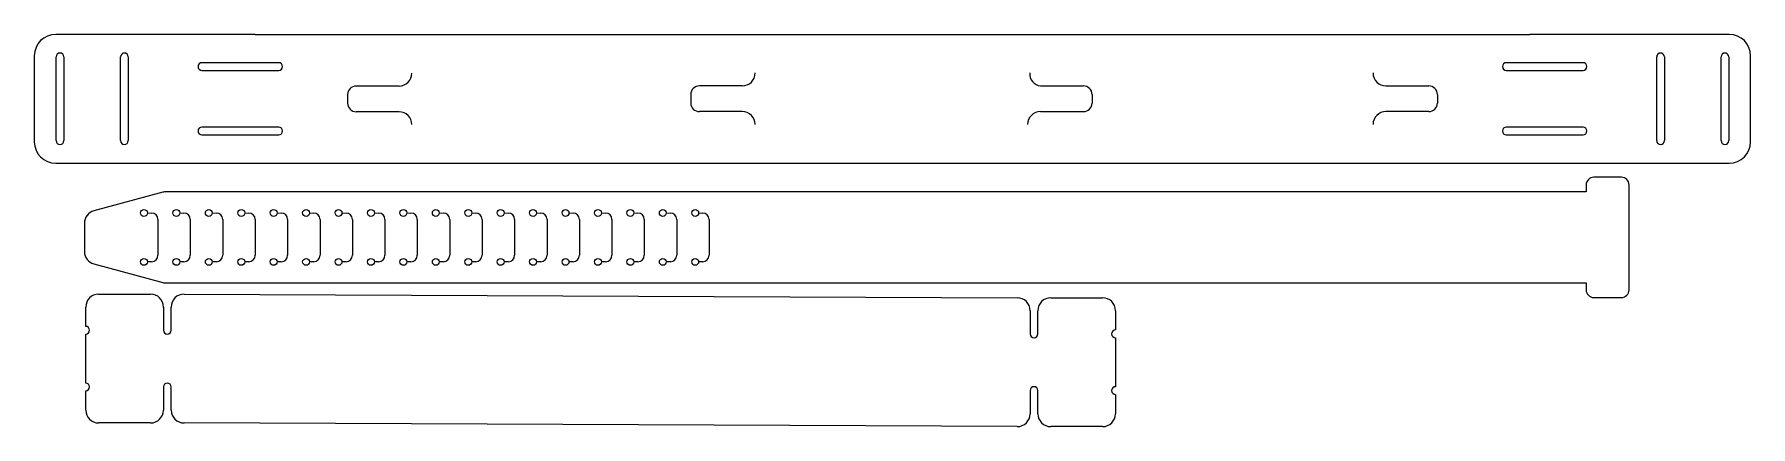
# Model space of a CAD drawing. Header units: millimetres. Extents: x 1 to 401, y 50 to 141.
import ezdxf

# ---------------------------------------------------------------- set-up
doc = ezdxf.new("R2010")
doc.units = ezdxf.units.MM
doc.header["$MEASUREMENT"] = 0
doc.layers.get('0').update_dxf_attribs({"true_color": 0xffffff})

msp = doc.modelspace()

# ---------------------------------------------------------------- linework, layer by layer
for p, q in [((52.29, 141.45), (5.79, 141.45)), ((395.79, 141.45), (349.29, 141.45)), ((0.79, 136.45), (0.79, 116.45)), ((5.89, 116.7), (5.89, 136.2)), ((7.69, 136.2), (7.69, 116.7)), ((20.89, 116.7), (20.89, 136.2)), ((22.69, 136.2), (22.69, 116.7)), ((378.89, 116.7), (378.89, 136.2)), ((380.69, 136.2), (380.69, 116.7)), ((393.89, 116.7), (393.89, 136.2)), ((395.69, 136.2), (395.69, 116.7)), ((400.79, 116.45), (400.79, 136.45)), ((38.94, 133.95), (38.94, 133.95)), ((57.74, 134.85), (39.84, 134.85)), ((39.84, 133.05), (57.74, 133.05)), ((58.64, 133.95), (58.64, 133.95)), ((342.94, 133.95), (342.94, 133.95)), ((361.74, 134.85), (343.84, 134.85)), ((343.84, 133.05), (361.74, 133.05)), ((362.64, 133.95), (362.64, 133.95)), ((85.79, 129.42), (75.79, 129.42)), ((165.79, 129.45), (155.79, 129.45)), ((235.29, 129.45), (245.29, 129.45)), ((315.79, 129.45), (325.79, 129.45)), ((73.79, 127.42), (73.79, 125.42)), ((153.79, 127.45), (153.79, 125.45)), ((247.29, 127.45), (247.29, 125.45)), ((327.79, 127.45), (327.79, 125.45)), ((85.79, 123.42), (75.79, 123.42)), ((165.79, 123.45), (155.79, 123.45)), ((235.29, 123.45), (245.29, 123.45)), ((325.79, 123.45), (315.79, 123.45)), ((38.94, 118.95), (38.94, 118.95)), ((57.74, 119.85), (39.84, 119.85)), ((39.84, 118.05), (57.74, 118.05)), ((58.64, 118.95), (58.64, 118.95)), ((342.94, 118.95), (342.94, 118.95)), ((361.74, 119.85), (343.84, 119.85)), ((343.84, 118.05), (361.74, 118.05)), ((362.64, 118.95), (362.64, 118.95)), ((5.79, 111.45), (395.79, 111.45)), ((15.78, 80.96), (27.88, 80.96)), ((35.68, 80.96), (229.87, 80.11)), ((237.67, 80.11), (249.77, 80.11)), ((12.78, 73.46), (12.78, 77.96)), ((30.88, 77.96), (30.88, 72.56)), ((32.68, 72.56), (32.68, 77.96)), ((232.87, 77.11), (232.87, 71.71)), ((234.67, 71.71), (234.67, 77.11)), ((252.77, 77.11), (252.77, 72.61)), ((12.78, 60.26), (12.78, 71.66)), ((252.77, 70.81), (252.77, 59.41)), ((12.78, 53.96), (12.78, 58.46)), ((30.88, 59.36), (30.88, 53.96)), ((32.68, 53.96), (32.68, 59.36)), ((232.87, 58.51), (232.87, 53.11)), ((234.67, 53.11), (234.67, 58.51)), ((252.77, 57.61), (252.77, 53.11)), ((27.88, 50.96), (15.78, 50.96)), ((229.87, 50.11), (35.68, 50.96)), ((249.77, 50.11), (237.67, 50.11))]:
    msp.add_line(p, q)
at = {"linetype": 'Continuous'}
for p, q in [((52.29, 141.45), (349.29, 141.45)), ((27.15, 99.86), (28.12, 99.85)), ((29.59, 98.35), (29.59, 90)), ((34.7, 99.86), (35.67, 99.85)), ((37.15, 98.35), (37.15, 90)), ((42.26, 99.86), (43.23, 99.85)), ((44.71, 98.35), (44.71, 90)), ((49.82, 99.86), (50.79, 99.85)), ((52.26, 98.35), (52.26, 90)), ((57.37, 99.86), (58.35, 99.85)), ((59.82, 98.35), (59.82, 90)), ((64.93, 99.86), (65.9, 99.85)), ((67.38, 98.35), (67.38, 90)), ((72.49, 99.86), (73.46, 99.85)), ((74.94, 98.35), (74.94, 90)), ((80.04, 99.86), (81.02, 99.85)), ((82.49, 98.35), (82.49, 90)), ((87.6, 99.86), (88.57, 99.85)), ((90.05, 98.35), (90.05, 90)), ((95.16, 99.86), (96.13, 99.85)), ((97.61, 98.35), (97.61, 90)), ((102.72, 99.86), (103.69, 99.85)), ((105.16, 98.35), (105.16, 90)), ((110.27, 99.86), (111.24, 99.85)), ((112.72, 98.35), (112.72, 90)), ((117.83, 99.86), (118.8, 99.85)), ((120.28, 98.35), (120.28, 90)), ((125.39, 99.86), (126.36, 99.85)), ((127.83, 98.35), (127.83, 90)), ((132.94, 99.86), (133.92, 99.85)), ((135.39, 98.35), (135.39, 90)), ((140.5, 99.86), (141.47, 99.85)), ((142.95, 98.35), (142.95, 90)), ((148.06, 99.86), (149.03, 99.85)), ((150.51, 98.35), (150.51, 90)), ((155.61, 99.86), (156.59, 99.85)), ((158.06, 98.35), (158.06, 90)), ((28.12, 88.5), (27.15, 88.49)), ((35.67, 88.5), (34.7, 88.49)), ((43.23, 88.5), (42.26, 88.49)), ((50.79, 88.5), (49.82, 88.49)), ((58.35, 88.5), (57.37, 88.49)), ((65.9, 88.5), (64.93, 88.49)), ((73.46, 88.5), (72.49, 88.49)), ((81.02, 88.5), (80.04, 88.49)), ((88.57, 88.5), (87.6, 88.49)), ((96.13, 88.5), (95.16, 88.49)), ((103.69, 88.5), (102.72, 88.49)), ((111.24, 88.5), (110.27, 88.49)), ((118.8, 88.5), (117.83, 88.49)), ((126.36, 88.5), (125.39, 88.49)), ((133.92, 88.5), (132.94, 88.49)), ((141.47, 88.5), (140.5, 88.49)), ((149.03, 88.5), (148.06, 88.49)), ((156.59, 88.5), (155.61, 88.49))]:
    msp.add_line(p, q, dxfattribs=at)
at = {"color": 7, "linetype": 'Continuous', "lineweight": 25, "true_color": 0xffffff}
for p, q in [((370.65, 108.17), (364.25, 108.17)), ((30.72, 104.67), (14.67, 100.37)), ((362.45, 104.77), (31.5, 104.77)), ((362.45, 106.37), (362.45, 104.77)), ((372.45, 81.97), (372.45, 106.37)), ((12.45, 97.47), (12.45, 90.88)), ((14.67, 87.98), (30.72, 83.68)), ((31.5, 83.57), (362.45, 83.57)), ((362.45, 83.57), (362.45, 81.97)), ((364.25, 80.17), (370.65, 80.17))]:
    msp.add_line(p, q, dxfattribs=at)
at = {"linetype": 'Continuous'}
for centre in [(26.35, 99.87), (33.9, 99.87), (41.46, 99.87), (49.02, 99.87), (56.57, 99.87), (64.13, 99.87), (71.69, 99.87), (79.24, 99.87), (86.8, 99.87), (94.36, 99.87), (101.92, 99.87), (109.47, 99.87), (117.03, 99.87), (124.59, 99.87), (132.14, 99.87), (139.7, 99.87), (147.26, 99.87), (154.81, 99.87), (26.35, 88.47), (33.9, 88.47), (41.46, 88.47), (49.02, 88.47), (56.57, 88.47), (64.13, 88.47), (71.69, 88.47), (79.24, 88.47), (86.8, 88.47), (94.36, 88.47), (101.92, 88.47), (109.47, 88.47), (117.03, 88.47), (124.59, 88.47), (132.14, 88.47), (139.7, 88.47), (147.26, 88.47), (154.81, 88.47)]:
    msp.add_circle(centre, 0.8, dxfattribs=at)
for centre, radius, start, end in [((5.79, 136.45), 5, 90, 180), ((395.79, 136.45), 5, 0, 90), ((6.79, 136.2), 0.9, 0, 180), ((21.79, 136.2), 0.9, 360, 180), ((379.79, 136.2), 0.9, 0, 180), ((394.79, 136.2), 0.9, 0, 180), ((39.84, 133.95), 0.9, 90, 180), ((39.84, 133.95), 0.9, 180, 270), ((57.74, 133.95), 0.9, 0, 90), ((57.74, 133.95), 0.9, 270, 0), ((343.84, 133.95), 0.9, 90, 180), ((343.84, 133.95), 0.9, 180, 270), ((361.74, 133.95), 0.9, 0, 90), ((361.74, 133.95), 0.9, 270, 0), ((75.79, 127.42), 2, 90, 180), ((155.79, 127.45), 2, 90, 180), ((245.29, 127.45), 2, 0, 90), ((325.79, 127.45), 2, 0, 90), ((75.79, 125.42), 2, 180, 270), ((155.79, 125.45), 2, 180, 270), ((245.29, 125.45), 2, 270, 0), ((325.79, 125.45), 2, 270, 0), ((5.79, 116.45), 5, 180, 270), ((6.79, 116.7), 0.9, 180, 0), ((21.79, 116.7), 0.9, 180, 360), ((39.84, 118.95), 0.9, 90, 180), ((39.84, 118.95), 0.9, 180, 270), ((57.74, 118.95), 0.9, 0, 90), ((57.74, 118.95), 0.9, 270, 0), ((343.84, 118.95), 0.9, 90, 180), ((343.84, 118.95), 0.9, 180, 270), ((361.74, 118.95), 0.9, 0, 90), ((361.74, 118.95), 0.9, 270, 0), ((379.79, 116.7), 0.9, 180, 360), ((394.79, 116.7), 0.9, 180, 360), ((395.79, 116.45), 5, 270, 0), ((15.78, 77.96), 3, 90, 180), ((27.88, 77.96), 3, 360, 90), ((35.68, 77.96), 3, 90, 180), ((229.87, 77.11), 3, 0, 90), ((237.67, 77.11), 3, 90, 180), ((249.77, 77.11), 3, 360, 90), ((12.78, 72.56), 0.9, 270, 90), ((31.78, 72.56), 0.9, 180, 0), ((252.77, 71.71), 0.9, 90, 270), ((233.77, 71.71), 0.9, 180, 0), ((12.78, 59.36), 0.9, 270.0001, 89.9999), ((31.78, 59.36), 0.9, 0, 180), ((233.77, 58.51), 0.9, 0, 180), ((252.77, 58.51), 0.9, 90.0001, 269.9999), ((15.78, 53.96), 3, 180, 270), ((27.88, 53.96), 3, 270, 360), ((35.68, 53.96), 3, 180, 270), ((229.87, 53.11), 3, 270, 0), ((237.67, 53.11), 3, 180, 270), ((249.77, 53.11), 3, 270, 0)]:
    msp.add_arc(centre, radius, start, end)
for centre, radius, start, end in [((85.79, 132.42), 3, 270, 0), ((165.79, 132.45), 3, 270, 0), ((235.54, 132.2), 2.76, 174.8056, 264.8056), ((315.79, 132.45), 3, 180, 270), ((85.79, 120.42), 3, 0, 90), ((165.79, 120.45), 3, 0, 90), ((235.29, 120.45), 3, 90, 180), ((315.79, 120.45), 3, 90, 180), ((28.09, 98.35), 1.5, 0, 89.0922), ((35.65, 98.35), 1.5, 0, 89.0922), ((43.21, 98.35), 1.5, 0, 89.0922), ((50.76, 98.35), 1.5, 0, 89.0922), ((58.32, 98.35), 1.5, 0, 89.0922), ((65.88, 98.35), 1.5, 0, 89.0922), ((73.44, 98.35), 1.5, 0, 89.0922), ((80.99, 98.35), 1.5, 0, 89.0922), ((88.55, 98.35), 1.5, 0, 89.0922), ((96.11, 98.35), 1.5, 0, 89.0922), ((103.66, 98.35), 1.5, 0, 89.0922), ((111.22, 98.35), 1.5, 0, 89.0922), ((118.78, 98.35), 1.5, 0, 89.0922), ((126.33, 98.35), 1.5, 0, 89.0922), ((133.89, 98.35), 1.5, 0, 89.0922), ((141.45, 98.35), 1.5, 0, 89.0922), ((149.01, 98.35), 1.5, 0, 89.0922), ((156.56, 98.35), 1.5, 0, 89.0922), ((28.09, 90), 1.5, 270.9078, 0), ((35.65, 90), 1.5, 270.9078, 0), ((43.21, 90), 1.5, 270.9078, 0), ((50.76, 90), 1.5, 270.9078, 0), ((58.32, 90), 1.5, 270.9078, 0), ((65.88, 90), 1.5, 270.9078, 0), ((73.44, 90), 1.5, 270.9078, 0), ((80.99, 90), 1.5, 270.9078, 0), ((88.55, 90), 1.5, 270.9078, 0), ((96.11, 90), 1.5, 270.9078, 0), ((103.66, 90), 1.5, 270.9078, 0), ((111.22, 90), 1.5, 270.9078, 0), ((118.78, 90), 1.5, 270.9078, 0), ((126.33, 90), 1.5, 270.9078, 0), ((133.89, 90), 1.5, 270.9078, 0), ((141.45, 90), 1.5, 270.9078, 0), ((149.01, 90), 1.5, 270.9078, 0), ((156.56, 90), 1.5, 270.9078, 0)]:
    msp.add_arc(centre, radius, start, end, dxfattribs=at)
at = {"color": 7, "linetype": 'Continuous', "lineweight": 25, "true_color": 0xffffff}
for centre, radius, start, end in [((364.25, 106.37), 1.8, 90, 180), ((370.65, 106.37), 1.8, 0, 90), ((31.5, 101.77), 3, 90, 105), ((15.45, 97.47), 3, 105, 180), ((15.45, 90.88), 3, 180, 255), ((31.5, 86.57), 3, 255, 270), ((364.25, 81.97), 1.8, 180, 270), ((370.65, 81.97), 1.8, 270, 0)]:
    msp.add_arc(centre, radius, start, end, dxfattribs=at)

doc.saveas('drawing.dxf')
